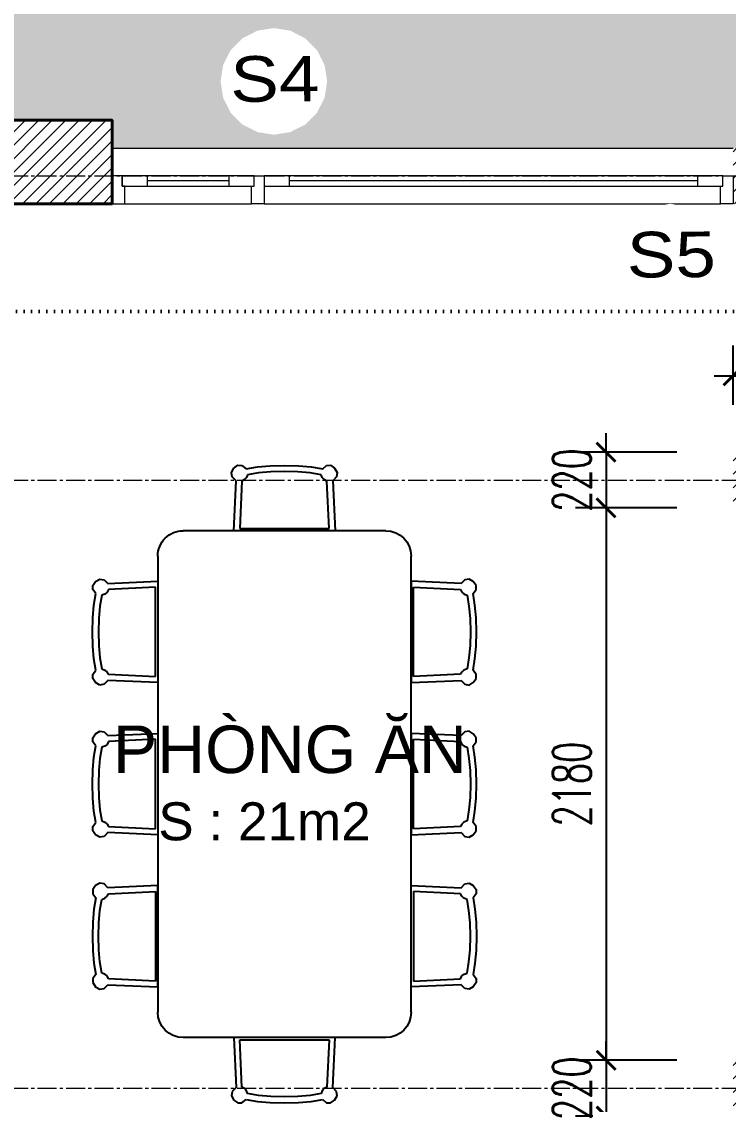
# Model space of a CAD drawing. Header units: millimetres. Extents: x -229618 to 2906, y -178063 to 96806.
# Drawn here: x -200010 to -197221, y -32408 to -28136 of the extents above; entities that cross this region are included whole.
import ezdxf
from ezdxf.enums import TextEntityAlignment as Align

# ---------------------------------------------------------------- set-up
doc = ezdxf.new("R2010")
doc.units = ezdxf.units.MM
doc.header["$LTSCALE"] = 200
doc.header["$MEASUREMENT"] = 0
doc.set_wipeout_variables(frame=1)
doc.header["$PDMODE"] = 3
doc.header["$PDSIZE"] = 50
for name, pattern in [('ACAD_ISO07W100', [3, 0, -3]), ('CENTER2', [1.125, 0.75, -0.125, 0.125, -0.125]), ('HIDDEN2', [0.1875, 0.125, -0.0625])]:
    doc.linetypes.add(name, pattern=pattern)
doc.layers.get('0').update_dxf_attribs({"color": 95, "linetype": 'CONTINUOUS'})
doc.layers.get('DEFPOINTS').update_dxf_attribs({"linetype": 'CONTINUOUS'})
for name, color, linetype, lineweight in [('cat', 1, 'CONTINUOUS', 40), ('hatch', 250, 'CONTINUOUS', 5), ('KH cat', 2, 'HIDDEN2', 50), ('nho', 252, 'CONTINUOUS', 15), ('thay', 7, 'CONTINUOUS', 18), ('tim', 18, 'CENTER2', 9)]:
    doc.layers.add(name, color=color, linetype=linetype, lineweight=lineweight)
for name, color, linetype in [('DIM', 251, 'CONTINUOUS'), ('NOITHAT', 99, 'CONTINUOUS'), ('TEXT', 33, 'CONTINUOUS'), ('thong ke cua', 7, 'CONTINUOUS')]:
    doc.layers.add(name, color=color, linetype=linetype)
doc.styles.add('Aria H iso', font='Vharial_0.ttf')
doc.styles.add('Arial iso', font='vnarial_0.ttf')
doc.styles.add('Scale', font='vnsimli.shx', dxfattribs={"width": 0.65, "bigfont": 'bigfont.shx'})
doc.styles.add('T3', font='Vhavan_0.ttf', dxfattribs={"width": 0.8})
doc.dimstyles.new('Scale', dxfattribs={"dimscale": 75, "dimtxt": 2, "dimasz": 1, "dimexe": 1.6, "dimexo": 0, "dimgap": 0.8, "dimtad": 1, "dimdec": 0, "dimzin": 0, "dimdsep": 46, "dimtxsty": 'Scale', "dimblk": 'ARCHTICK', "dimcen": 0.1, "dimdle": 1, "dimclrd": 256, "dimclre": 256, "dimclrt": 3, "dimadec": 0, "dimazin": 0, "dimtfac": 1, "dimtdec": 0, "dimtix": 1, "dimtmove": 2, "dimatfit": 3, "dimldrblk": 'ARCHTICK', "dimfxl": 0, "dimtolj": 1, "dimtzin": 0, "dimarcsym": 0})

# ---------------------------------------------------------------- blocks, each defined once
blk = doc.blocks.new('ban7')
for p, q in [((200.6757906255662, 745.2520195699763), (191.06680970249, 728.1700610611879)), ((191.06680970249, 728.1700610611879), (193.598762522277, 712.1030075473827)), ((216.7064349917346, 756.5631281526294), (200.6757906255662, 745.2520195699763)), ((232.5171074231621, 756.1869002920866), (216.7064349917346, 756.5631281526294)), ((248.2124842198682, 744.2416657185822), (232.5171074231621, 756.1869002920866)), ((293.3658956811414, 751.826904843183), (248.2124842198682, 744.2416657185822)), ((254.280675519607, 720.4771115410258), (298.0839144167257, 728.0623506656557)), ((343.804701764544, 756.3780483180017), (293.3658956811414, 751.826904843183)), ((298.0839144167257, 728.0623506656557), (346.498978701653, 732.6134941404453)), ((399.4090556918527, 757.8950961429509), (343.804701764544, 756.3780483180017)), ((346.498978701653, 732.6134941404453), (399.4090556918527, 734.1305419653945)), ((455.6900129489368, 756.3780483180017), (399.4090556918527, 757.8950961429509)), ((399.4090556918527, 734.1305419653945), (452.9957360119442, 732.6134941404453)), ((452.9957360119442, 732.6134941404453), (501.4047321054968, 728.0623506656557)), ((506.1288190323394, 751.826904843183), (455.6900129489368, 756.3780483180017)), ((501.4047321054968, 728.0623506656557), (544.5389529117965, 720.4771115410258)), ((550.6071442114771, 744.2416657185822), (506.1288190323394, 751.826904843183)), ((567.1444825510844, 756.1869002920866), (550.6071442114771, 744.2416657185822)), ((583.4618489561253, 756.5631281526294), (567.1444825510844, 756.1869002920866)), ((599.6593685828848, 745.2520195699763), (583.4618489561253, 756.5631281526294)), ((609.1029912931263, 728.1700610611879), (599.6593685828848, 745.2520195699763)), ((606.0688956432859, 712.1030075473827), (609.1029912931263, 728.1700610611879)), ((790.5601699092949, 728.1700610611879), (800.0037926195364, 745.2520195699763)), ((793.5942655591352, 712.1030075473827), (790.5601699092949, 728.1700610611879)), ((800.0037926195364, 745.2520195699763), (816.2013122462959, 756.5631281526294)), ((816.2013122462959, 756.5631281526294), (832.5186786513368, 756.1869002920866)), ((832.5186786513368, 756.1869002920866), (849.056016990944, 744.2416657185822)), ((849.056016990944, 744.2416657185822), (893.5343421700818, 751.826904843183)), ((898.2584290969244, 728.0623506656557), (855.1242082906247, 720.4771115410258)), ((893.5343421700818, 751.826904843183), (943.9731482534844, 756.3780483180017)), ((946.6674251904769, 732.6134941404453), (898.2584290969244, 728.0623506656557)), ((943.9731482534844, 756.3780483180017), (1000.254105510568, 757.8950961429509)), ((1000.254105510568, 734.1305419653945), (946.6674251904769, 732.6134941404453)), ((1000.254105510568, 757.8950961429509), (1055.858459437877, 756.3780483180017)), ((1053.164182500768, 732.6134941404453), (1000.254105510568, 734.1305419653945)), ((1101.579246785695, 728.0623506656557), (1053.164182500768, 732.6134941404453)), ((1055.858459437877, 756.3780483180017), (1106.29726552128, 751.826904843183)), ((1145.382485682814, 720.4771115410258), (1101.579246785695, 728.0623506656557)), ((1106.29726552128, 751.826904843183), (1151.450676982553, 744.2416657185822)), ((1151.450676982553, 744.2416657185822), (1167.146053779259, 756.1869002920866)), ((1167.146053779259, 756.1869002920866), (1182.956726210687, 756.5631281526294)), ((1182.956726210687, 756.5631281526294), (1198.987370576855, 745.2520195699763)), ((1198.987370576855, 745.2520195699763), (1208.596351499931, 728.1700610611879)), ((1208.596351499931, 728.1700610611879), (1206.064398680144, 712.1030075473827)), ((1390.897008706786, 728.1700610611879), (1400.340631417028, 745.2520195699763)), ((1393.931104356627, 712.1030075473827), (1390.897008706786, 728.1700610611879)), ((1400.340631417028, 745.2520195699763), (1416.538151043787, 756.5631281526294)), ((1416.538151043787, 756.5631281526294), (1432.855517448828, 756.1869002920866)), ((1432.855517448828, 756.1869002920866), (1449.392855788436, 744.2416657185822)), ((1449.392855788436, 744.2416657185822), (1493.871180967573, 751.826904843183)), ((1498.595267894416, 728.0623506656557), (1455.461047088116, 720.4771115410258)), ((1493.871180967573, 751.826904843183), (1544.309987050976, 756.3780483180017)), ((1547.004263987968, 732.6134941404453), (1498.595267894416, 728.0623506656557)), ((1544.309987050976, 756.3780483180017), (1600.59094430806, 757.8950961429509)), ((1600.59094430806, 734.1305419653945), (1547.004263987968, 732.6134941404453)), ((1600.59094430806, 757.8950961429509), (1656.195298235369, 756.3780483180017)), ((1653.50102129826, 732.6134941404453), (1600.59094430806, 734.1305419653945)), ((1701.916085583187, 728.0623506656557), (1653.50102129826, 732.6134941404453)), ((1656.195298235369, 756.3780483180017), (1706.634104318771, 751.826904843183)), ((1745.719324480306, 720.4771115410258), (1701.916085583187, 728.0623506656557)), ((1706.634104318771, 751.826904843183), (1751.787515780044, 744.2416657185822)), ((1751.787515780044, 744.2416657185822), (1767.482892576751, 756.1869002920866)), ((1767.482892576751, 756.1869002920866), (1783.293565008178, 756.5631281526294)), ((1783.293565008178, 756.5631281526294), (1799.324209374347, 745.2520195699763)), ((1799.324209374347, 745.2520195699763), (1808.933190297423, 728.1700610611879)), ((1808.933190297423, 728.1700610611879), (1806.401237477636, 712.1030075473827)), ((193.598762522277, 712.1030075473827), (208.2610297502833, 696.7064891721238)), ((208.2610297502833, 696.7064891721238), (199.6669538220158, 499.9969659044291)), ((222.9248140261043, 508.5925588805112), (232.0271009756834, 694.1790874957223)), ((232.0271009756834, 694.1790874957223), (242.9680498891394, 700.2123866955517)), ((242.9680498891394, 700.2123866955517), (250.4228229008149, 709.050707323564)), ((250.4228229008149, 709.050707323564), (254.280675519607, 720.4771115410258)), ((544.5389529117965, 720.4771115410258), (550.4220643768786, 708.3756210415158)), ((550.4220643768786, 708.3756210415158), (557.8753203407978, 699.5373004134453)), ((557.8753203407978, 699.5373004134453), (566.7925274557201, 694.1790874957223)), ((566.7925274557201, 694.1790874957223), (575.8948144053575, 508.5925588805112)), ((590.5570816333056, 696.7064891721238), (606.0688956432859, 712.1030075473827)), ((599.6593685828848, 499.9969659044291), (590.5570816333056, 696.7064891721238)), ((809.1060795691155, 696.7064891721238), (793.5942655591352, 712.1030075473827)), ((800.0037926195364, 499.9969659044291), (809.1060795691155, 696.7064891721238)), ((832.8706337467011, 694.1790874957223), (823.7683467970637, 508.5925588805112)), ((841.7878408616234, 699.5373004134453), (832.8706337467011, 694.1790874957223)), ((849.2410968255426, 708.3756210415158), (841.7878408616234, 699.5373004134453)), ((855.1242082906247, 720.4771115410258), (849.2410968255426, 708.3756210415158)), ((1149.240338301606, 709.050707323564), (1145.382485682814, 720.4771115410258)), ((1156.695111313282, 700.2123866955517), (1149.240338301606, 709.050707323564)), ((1167.636060226738, 694.1790874957223), (1156.695111313282, 700.2123866955517)), ((1176.738347176317, 508.5925588805112), (1167.636060226738, 694.1790874957223)), ((1206.064398680144, 712.1030075473827), (1191.402131452138, 696.7064891721238)), ((1191.402131452138, 696.7064891721238), (1199.996207380405, 499.9969659044291)), ((1409.442918366607, 696.7064891721238), (1393.931104356627, 712.1030075473827)), ((1400.340631417028, 499.9969659044291), (1409.442918366607, 696.7064891721238)), ((1433.207472544193, 694.1790874957223), (1424.105185594555, 508.5925588805112)), ((1442.124679659115, 699.5373004134453), (1433.207472544193, 694.1790874957223)), ((1449.577935623034, 708.3756210415158), (1442.124679659115, 699.5373004134453)), ((1455.461047088116, 720.4771115410258), (1449.577935623034, 708.3756210415158)), ((1749.577177099098, 709.050707323564), (1745.719324480306, 720.4771115410258)), ((1757.031950110773, 700.2123866955517), (1749.577177099098, 709.050707323564)), ((1767.972899024229, 694.1790874957223), (1757.031950110773, 700.2123866955517)), ((1777.075185973808, 508.5925588805112), (1767.972899024229, 694.1790874957223)), ((1806.401237477636, 712.1030075473827), (1791.738970249629, 696.7064891721238)), ((1791.738970249629, 696.7064891721238), (1800.333046177897, 499.9969659044291)), ((99.99999999994179, 499.9969659044), (1900.000000000029, 499.9969659044291)), ((199.6669538220158, 499.9969659044291), (599.6593685828848, 499.9969659044291)), ((575.8948144053575, 508.5925588805112), (222.9248140261043, 508.5925588805112)), ((1199.996207380405, 499.9969659044291), (800.0037926195364, 499.9969659044291)), ((823.7683467970637, 508.5925588805112), (1176.738347176317, 508.5925588805112)), ((1800.333046177897, 499.9969659044291), (1400.340631417028, 499.9969659044291)), ((1424.105185594555, 508.5925588805112), (1777.075185973808, 508.5925588805112)), ((2.91038304567337e-11, 399.9969659044291), (2.91038304567337e-11, -400.0030340956582)), ((2000.000000000029, 399.9969659044291), (2000.000000000029, -400.0030340956582)), ((-258.0483179732109, 181.7324686160719), (-246.7705844426528, 197.9724655819882)), ((-257.4081237910432, 166.1675579322909), (-258.0483179732109, 181.7324686160719)), ((-246.7705844426528, 197.9724655819882), (-229.7614442295744, 207.9349186483014)), ((-229.7614442295744, 207.9349186483014), (-213.2104524595779, 205.5395001327561)), ((-213.2104524595779, 205.5395001327561), (-197.21621724125, 190.8939204308845)), ((-197.21621724125, 190.8939204308845), (0, 199.9962073804054)), ((-9.102286949579138, 176.2316532028781), (-195.6991694162716, 167.6315090833523)), ((-9.102286949579138, -176.2316532028199), (-9.102286949579138, 176.2316532028781)), ((0, 199.9962073804054), (0, -199.9962073804054)), ((2000.000000000029, 199.9962073804345), (2000.000000000029, -199.9962073803763)), ((2197.216217241279, 190.8939204308845), (2000.000000000029, 199.9962073804345)), ((2009.102286949608, -176.2316532028199), (2009.102286949608, 176.2316532028781)), ((2009.102286949608, 176.2316532028781), (2195.699169416301, 167.6315090833523)), ((2213.210452459607, 205.5395001327561), (2197.216217241279, 190.8939204308845)), ((2229.761444229604, 207.9349186483305), (2213.210452459607, 205.5395001327561)), ((2246.770584442682, 197.9724655820173), (2229.761444229604, 207.9349186483305)), ((2258.04831797324, 181.732468616101), (2246.770584442682, 197.9724655820173)), ((2257.408123791072, 166.1675579323201), (2258.04831797324, 181.732468616101)), ((-244.7468426442356, 150.9439830091142), (-257.4081237910432, 166.1675579322909)), ((-251.9801266734721, 105.8982819433149), (-244.7468426442356, 150.9439830091142)), ((-220.9807714187773, 145.3824856828724), (-228.2079872568138, 101.5549740206043)), ((-210.1536010922864, 148.9005195889331), (-220.9807714187773, 145.3824856828724)), ((-201.8037698637927, 156.3552926006087), (-210.1536010922864, 148.9005195889331)), ((-195.6991694162716, 167.6315090833523), (-201.8037698637927, 156.3552926006087)), ((2195.699169416301, 167.6315090833523), (2201.803769863822, 156.3552926006087)), ((2201.803769863822, 156.3552926006087), (2210.153601092316, 148.9005195889331)), ((2210.153601092316, 148.9005195889331), (2220.980771418806, 145.3824856829015)), ((2220.980771418806, 145.3824856829015), (2228.207987256843, 101.5549740206334)), ((2244.746842644265, 150.9439830091142), (2257.408123791072, 166.1675579323201)), ((2251.980126673501, 105.898281943344), (2244.746842644265, 150.9439830091142)), ((-256.399286987551, 55.57173739906284), (-251.9801266734721, 105.8982819433149)), ((-228.2079872568138, 101.5549740206043), (-232.6286646186491, 53.00944362275186)), ((2228.207987256843, 101.5549740206334), (2232.628664618678, 53.00944362278096)), ((2256.39928698758, 55.57173739909194), (2251.980126673501, 105.898281943344)), ((-257.8981302385218, -0.2541055106266867), (-256.399286987551, 55.57173739906284)), ((-232.6286646186491, 53.00944362275186), (-234.1275078696781, -0.2541055106266867)), ((2232.628664618678, 53.00944362278096), (2234.127507869707, -0.2541055106266867)), ((2257.898130238551, -0.2541055106266867), (2256.39928698758, 55.57173739909194)), ((-256.399286987551, -56.40307960702921), (-257.8981302385218, -0.2541055106266867)), ((-234.1275078696781, -0.2541055106266867), (-232.6286646186491, -53.84078583071823)), ((2234.127507869707, -0.2541055106266867), (2232.628664618678, -53.84078583071823)), ((2256.39928698758, -56.40307960702921), (2257.898130238551, -0.2541055106266867)), ((-251.9801266734721, -106.5961239428434), (-256.399286987551, -56.40307960702921)), ((-232.6286646186491, -53.84078583071823), (-228.2079872568138, -102.2482648765144)), ((2232.628664618678, -53.84078583071823), (2228.207987256843, -102.2482648764853)), ((2251.980126673501, -106.5961239428143), (2256.39928698758, -56.40307960702921)), ((-244.7468426442356, -150.9485341524996), (-251.9801266734721, -106.5961239428434)), ((-228.2079872568138, -102.2482648765144), (-220.9807714187773, -145.3824856828141)), ((2228.207987256843, -102.2482648764853), (2220.980771418806, -145.382485682785)), ((2244.746842644265, -150.9485341524996), (2251.980126673501, -106.5961239428143)), ((-258.0483179732109, -184.1324382750608), (-257.4081237910432, -167.8211400613945)), ((-257.4081237910432, -167.8211400613945), (-244.7468426442356, -150.9485341524996)), ((-220.9807714187773, -145.3824856828141), (-210.1536010922864, -149.8031630446494)), ((-210.1536010922864, -149.8031630446494), (-201.8037698637927, -157.1487086130364)), ((-201.8037698637927, -157.1487086130364), (-195.6991694162716, -167.6360602267378)), ((-195.6991694162716, -167.6360602267378), (-9.102286949579138, -176.2316532028199)), ((2195.699169416301, -167.6360602267378), (2009.102286949608, -176.2316532028199)), ((2201.803769863822, -157.1487086130364), (2195.699169416301, -167.6360602267378)), ((2210.153601092316, -149.8031630446494), (2201.803769863822, -157.1487086130364)), ((2220.980771418806, -145.382485682785), (2210.153601092316, -149.8031630446494)), ((2257.408123791072, -167.8211400613654), (2244.746842644265, -150.9485341524996)), ((2258.04831797324, -184.1324382750608), (2257.408123791072, -167.8211400613654)), ((-246.7705844426528, -199.9962073804054), (-258.0483179732109, -184.1324382750608)), ((-229.7614442295744, -209.4398300905887), (-246.7705844426528, -199.9962073804054)), ((-213.2104524595779, -206.4057344407483), (-229.7614442295744, -209.4398300905887)), ((-197.21621724125, -190.8939204308263), (-213.2104524595779, -206.4057344407483)), ((0, -199.9962073804054), (-197.21621724125, -190.8939204308263)), ((2000.000000000029, -199.9962073803763), (2197.216217241279, -190.8939204308263)), ((2197.216217241279, -190.8939204308263), (2213.210452459607, -206.4057344407483)), ((2213.210452459607, -206.4057344407483), (2229.761444229604, -209.4398300905596)), ((2229.761444229604, -209.4398300905596), (2246.770584442682, -199.9962073803763)), ((2246.770584442682, -199.9962073803763), (2258.04831797324, -184.1324382750608)), ((1900.000000000029, -500.0030340956582), (100, -500.0030340956582)), ((208.2610297502833, -696.7064891720656), (199.6669538220158, -499.9969659042836)), ((199.6669538220158, -499.9969659042836), (599.6593685828848, -499.9969659042836)), ((222.9248140261043, -508.5925588803657), (232.0271009756834, -694.1790874956641)), ((575.8948144053575, -508.5925588803657), (222.9248140261043, -508.5925588803657)), ((566.7925274557201, -694.1790874956641), (575.8948144053575, -508.5925588803657)), ((599.6593685828848, -499.9969659042836), (590.5570816333056, -696.7064891720656)), ((800.0037926195364, -499.9969659042836), (809.1060795691155, -696.7064891720656)), ((1199.996207380405, -499.9969659042836), (800.0037926195364, -499.9969659042836)), ((832.8706337467011, -694.1790874956641), (823.7683467970637, -508.5925588803657)), ((823.7683467970637, -508.5925588803657), (1176.738347176317, -508.5925588803657)), ((1176.738347176317, -508.5925588803657), (1167.636060226738, -694.1790874956641)), ((1191.402131452138, -696.7064891720656), (1199.996207380405, -499.9969659042836)), ((1400.340631417028, -499.9969659042836), (1409.442918366607, -696.7064891720656)), ((1800.333046177897, -499.9969659042836), (1400.340631417028, -499.9969659042836)), ((1433.207472544193, -694.1790874956641), (1424.105185594555, -508.5925588803657)), ((1424.105185594555, -508.5925588803657), (1777.075185973808, -508.5925588803657)), ((1777.075185973808, -508.5925588803657), (1767.972899024229, -694.1790874956641)), ((1791.738970249629, -696.7064891720656), (1800.333046177897, -499.9969659042836)), ((191.06680970249, -728.1700610611297), (193.598762522277, -712.1030075472663)), ((193.598762522277, -712.1030075472663), (208.2610297502833, -696.7064891720656)), ((232.0271009756834, -694.1790874956641), (242.9680498891394, -700.2123866954353)), ((242.9680498891394, -700.2123866954353), (250.4228229008149, -709.0507073235058)), ((250.4228229008149, -709.0507073235058), (254.280675519607, -720.4771115409094)), ((254.280675519607, -720.4771115409094), (298.0839144167257, -728.0623506655975)), ((501.4047321054968, -728.0623506655975), (544.5389529117965, -720.4771115409094)), ((544.5389529117965, -720.4771115409094), (550.4220643768786, -708.3756210413994)), ((550.4220643768786, -708.3756210413994), (557.8753203407978, -699.5373004132998)), ((557.8753203407978, -699.5373004132998), (566.7925274557201, -694.1790874956641)), ((590.5570816333056, -696.7064891720656), (606.0688956432859, -712.1030075472663)), ((606.0688956432859, -712.1030075472663), (609.1029912931263, -728.1700610611297)), ((793.5942655591352, -712.1030075472663), (790.5601699092949, -728.1700610611297)), ((809.1060795691155, -696.7064891720656), (793.5942655591352, -712.1030075472663)), ((841.7878408616234, -699.5373004132998), (832.8706337467011, -694.1790874956641)), ((849.2410968255426, -708.3756210413994), (841.7878408616234, -699.5373004132998)), ((855.1242082906247, -720.4771115409094), (849.2410968255426, -708.3756210413994)), ((898.2584290969244, -728.0623506655975), (855.1242082906247, -720.4771115409094)), ((1145.382485682814, -720.4771115409094), (1101.579246785695, -728.0623506655975)), ((1149.240338301606, -709.0507073235058), (1145.382485682814, -720.4771115409094)), ((1156.695111313282, -700.2123866954353), (1149.240338301606, -709.0507073235058)), ((1167.636060226738, -694.1790874956641), (1156.695111313282, -700.2123866954353)), ((1206.064398680144, -712.1030075472663), (1191.402131452138, -696.7064891720656)), ((1208.596351499931, -728.1700610611297), (1206.064398680144, -712.1030075472663)), ((1393.931104356627, -712.1030075472663), (1390.897008706786, -728.1700610611297)), ((1409.442918366607, -696.7064891720656), (1393.931104356627, -712.1030075472663)), ((1442.124679659115, -699.5373004132998), (1433.207472544193, -694.1790874956641)), ((1449.577935623034, -708.3756210413994), (1442.124679659115, -699.5373004132998)), ((1455.461047088116, -720.4771115409094), (1449.577935623034, -708.3756210413994)), ((1498.595267894416, -728.0623506655975), (1455.461047088116, -720.4771115409094)), ((1745.719324480306, -720.4771115409094), (1701.916085583187, -728.0623506655975)), ((1749.577177099098, -709.0507073235058), (1745.719324480306, -720.4771115409094)), ((1757.031950110773, -700.2123866954353), (1749.577177099098, -709.0507073235058)), ((1767.972899024229, -694.1790874956641), (1757.031950110773, -700.2123866954353)), ((1806.401237477636, -712.1030075472663), (1791.738970249629, -696.7064891720656)), ((1808.933190297423, -728.1700610611297), (1806.401237477636, -712.1030075472663)), ((200.6757906255662, -745.252019569918), (191.06680970249, -728.1700610611297)), ((216.7064349917346, -756.5631281525712), (200.6757906255662, -745.252019569918)), ((232.5171074231621, -756.1869002919702), (216.7064349917346, -756.5631281525712)), ((248.2124842198682, -744.241665718524), (232.5171074231621, -756.1869002919702)), ((293.3658956811414, -751.8269048431248), (248.2124842198682, -744.241665718524)), ((343.804701764544, -756.3780483179435), (293.3658956811414, -751.8269048431248)), ((298.0839144167257, -728.0623506655975), (346.498978701653, -732.6134941403288)), ((399.4090556918527, -757.8950961428927), (343.804701764544, -756.3780483179435)), ((346.498978701653, -732.6134941403288), (399.4090556918527, -734.1305419653363)), ((399.4090556918527, -734.1305419653363), (452.9957360119442, -732.6134941403288)), ((455.6900129489368, -756.3780483179435), (399.4090556918527, -757.8950961428927)), ((452.9957360119442, -732.6134941403288), (501.4047321054968, -728.0623506655975)), ((506.1288190323394, -751.8269048431248), (455.6900129489368, -756.3780483179435)), ((550.6071442114771, -744.241665718524), (506.1288190323394, -751.8269048431248)), ((567.1444825510844, -756.1869002919702), (550.6071442114771, -744.241665718524)), ((583.4618489561253, -756.5631281525712), (567.1444825510844, -756.1869002919702)), ((599.6593685828848, -745.252019569918), (583.4618489561253, -756.5631281525712)), ((609.1029912931263, -728.1700610611297), (599.6593685828848, -745.252019569918)), ((790.5601699092949, -728.1700610611297), (800.0037926195364, -745.252019569918)), ((800.0037926195364, -745.252019569918), (816.2013122462959, -756.5631281525712)), ((816.2013122462959, -756.5631281525712), (832.5186786513368, -756.1869002919702)), ((832.5186786513368, -756.1869002919702), (849.056016990944, -744.241665718524)), ((849.056016990944, -744.241665718524), (893.5343421700818, -751.8269048431248)), ((893.5343421700818, -751.8269048431248), (943.9731482534844, -756.3780483179435)), ((946.6674251904769, -732.6134941403288), (898.2584290969244, -728.0623506655975)), ((943.9731482534844, -756.3780483179435), (1000.254105510568, -757.8950961428927)), ((1000.254105510568, -734.1305419653363), (946.6674251904769, -732.6134941403288)), ((1053.164182500768, -732.6134941403288), (1000.254105510568, -734.1305419653363)), ((1000.254105510568, -757.8950961428927), (1055.858459437877, -756.3780483179435)), ((1101.579246785695, -728.0623506655975), (1053.164182500768, -732.6134941403288)), ((1055.858459437877, -756.3780483179435), (1106.29726552128, -751.8269048431248)), ((1106.29726552128, -751.8269048431248), (1151.450676982553, -744.241665718524)), ((1151.450676982553, -744.241665718524), (1167.146053779259, -756.1869002919702)), ((1167.146053779259, -756.1869002919702), (1182.956726210687, -756.5631281525712)), ((1182.956726210687, -756.5631281525712), (1198.987370576855, -745.252019569918)), ((1198.987370576855, -745.252019569918), (1208.596351499931, -728.1700610611297)), ((1390.897008706786, -728.1700610611297), (1400.340631417028, -745.252019569918)), ((1400.340631417028, -745.252019569918), (1416.538151043787, -756.5631281525712)), ((1416.538151043787, -756.5631281525712), (1432.855517448828, -756.1869002919702)), ((1432.855517448828, -756.1869002919702), (1449.392855788436, -744.241665718524)), ((1449.392855788436, -744.241665718524), (1493.871180967573, -751.8269048431248)), ((1493.871180967573, -751.8269048431248), (1544.309987050976, -756.3780483179435)), ((1547.004263987968, -732.6134941403288), (1498.595267894416, -728.0623506655975)), ((1544.309987050976, -756.3780483179435), (1600.59094430806, -757.8950961428927)), ((1600.59094430806, -734.1305419653363), (1547.004263987968, -732.6134941403288)), ((1653.50102129826, -732.6134941403288), (1600.59094430806, -734.1305419653363)), ((1600.59094430806, -757.8950961428927), (1656.195298235369, -756.3780483179435)), ((1701.916085583187, -728.0623506655975), (1653.50102129826, -732.6134941403288)), ((1656.195298235369, -756.3780483179435), (1706.634104318771, -751.8269048431248)), ((1706.634104318771, -751.8269048431248), (1751.787515780044, -744.241665718524)), ((1751.787515780044, -744.241665718524), (1767.482892576751, -756.1869002919702)), ((1767.482892576751, -756.1869002919702), (1783.293565008178, -756.5631281525712)), ((1783.293565008178, -756.5631281525712), (1799.324209374347, -745.252019569918)), ((1799.324209374347, -745.252019569918), (1808.933190297423, -728.1700610611297))]:
    blk.add_line(p, q)
for centre, start, end in [((99.99999999994179, 399.9969659044), 90, 180), ((1900.000000000029, 399.9969659044291), 0, 90), ((100, -400.0030340956582), 180, 270), ((1900.000000000029, -400.0030340956582), 270, 0)]:
    blk.add_arc(centre, 100, start, end)
blk = doc.blocks.new('_ArchTick')
at = {"color": 0, "linetype": 'ByBlock', "const_width": 0.15}
blk.add_lwpolyline([(-0.5, -0.5), (0.5, 0.5)], dxfattribs=at)
blk = doc.blocks.new('*D274')
at = {"layer": 'DEFPOINTS', "color": 0, "linetype": 'Continuous'}
for p in [(-196763.0464498336, -29533.50050685217), (-197203.0464498335, -29647.66402999242), (-196763.0464498336, -29647.66402999242)]:
    blk.add_point(p, dxfattribs=at)
at = {"layer": 'DIM', "linetype": 'Continuous', "lineweight": -2}
for p, q in [((-197203.0464498335, -29647.66402999242), (-197203.0464498335, -29413.50050685217)), ((-196763.0464498336, -29647.66402999242), (-196763.0464498336, -29413.50050685217)), ((-197278.0464498335, -29533.50050685217), (-196688.0464498336, -29533.50050685217))]:
    blk.add_line(p, q, dxfattribs=at)
at = {"layer": 'DIM', "linetype": 'Continuous', "lineweight": -2, "xscale": 75, "yscale": 75, "zscale": 75, "rotation": 180}
blk.add_blockref('_ArchTick', (-197203.0464498335, -29533.50050685217), dxfattribs=at)
at = {"layer": 'DIM', "linetype": 'Continuous', "lineweight": -2, "xscale": 75, "yscale": 75, "zscale": 75}
blk.add_blockref('_ArchTick', (-196763.0464498336, -29533.50050685217), dxfattribs=at)
at = {"layer": 'DIM', "color": 3, "linetype": 'Continuous', "insert": (-196983.0464498336, -29398.50050685217), "char_height": 150, "attachment_point": 5, "style": 'Scale'}
blk.add_mtext('\\A1;440', dxfattribs=at)
blk = doc.blocks.new('*D307')
at = {"layer": 'DEFPOINTS', "color": 0, "linetype": 'Continuous'}
for p in [(-197424.5087528008, -29834.53525224127), (-197703.9968072491, -30054.53525224127), (-197424.5087528008, -30054.53525224127)]:
    blk.add_point(p, dxfattribs=at)
at = {"layer": 'DIM', "linetype": 'Continuous', "lineweight": -2}
for p, q in [((-197703.9968072491, -29834.53525224127), (-197703.9968072491, -29759.53525224127)), ((-197424.5087528008, -29834.53525224127), (-197823.9968072491, -29834.53525224127)), ((-197703.9968072491, -29834.53525224127), (-197703.9968072491, -30054.53525224127)), ((-197424.5087528008, -30054.53525224127), (-197823.9968072491, -30054.53525224127)), ((-197703.9968072491, -30054.53525224127), (-197703.9968072491, -30129.53525224127))]:
    blk.add_line(p, q, dxfattribs=at)
at = {"layer": 'DIM', "linetype": 'Continuous', "lineweight": -2, "xscale": 75, "yscale": 75, "zscale": 75}
for p, rotation in [((-197703.9968072491, -29834.53525224127), 270), ((-197703.9968072491, -30054.53525224127), 90)]:
    blk.add_blockref('_ArchTick', p, dxfattribs=dict(at, rotation=rotation))
at = {"layer": 'DIM', "color": 3, "linetype": 'Continuous', "insert": (-197838.9968072491, -29944.5352522413), "char_height": 150, "attachment_point": 5, "rotation": 90, "style": 'Scale'}
blk.add_mtext('\\A1;220', dxfattribs=at)
blk = doc.blocks.new('*D308')
at = {"layer": 'DEFPOINTS', "color": 0, "linetype": 'Continuous'}
for p in [(-197424.5087528008, -30054.53525224127), (-197703.9968072491, -32234.53525224151), (-197424.5087528008, -32234.53525224151)]:
    blk.add_point(p, dxfattribs=at)
at = {"layer": 'DIM', "linetype": 'Continuous', "lineweight": -2}
for p, q in [((-197703.9968072491, -29979.53525224127), (-197703.9968072491, -32309.53525224151)), ((-197424.5087528008, -30054.53525224127), (-197823.9968072491, -30054.53525224127)), ((-197424.5087528008, -32234.53525224151), (-197823.9968072491, -32234.53525224151))]:
    blk.add_line(p, q, dxfattribs=at)
at = {"layer": 'DIM', "linetype": 'Continuous', "lineweight": -2, "xscale": 75, "yscale": 75, "zscale": 75}
for p, rotation in [((-197703.9968072491, -30054.53525224127), 90), ((-197703.9968072491, -32234.53525224151), 270)]:
    blk.add_blockref('_ArchTick', p, dxfattribs=dict(at, rotation=rotation))
at = {"layer": 'DIM', "color": 3, "linetype": 'Continuous', "insert": (-197838.9968072491, -31144.53525224142), "char_height": 150, "attachment_point": 5, "rotation": 90, "style": 'Scale'}
blk.add_mtext('\\A1;2180', dxfattribs=at)
blk = doc.blocks.new('*D309')
at = {"layer": 'DEFPOINTS', "color": 0, "linetype": 'Continuous'}
for p in [(-197424.5087528008, -32234.53525224151), (-197703.9968072491, -32454.53525224151), (-197424.5087528008, -32454.53525224151)]:
    blk.add_point(p, dxfattribs=at)
at = {"layer": 'DIM', "linetype": 'Continuous', "lineweight": -2}
for p, q in [((-197703.9968072491, -32234.53525224151), (-197703.9968072491, -32159.53525224151)), ((-197424.5087528008, -32234.53525224151), (-197823.9968072491, -32234.53525224151)), ((-197703.9968072491, -32234.53525224151), (-197703.9968072491, -32454.53525224151)), ((-197424.5087528008, -32454.53525224151), (-197823.9968072491, -32454.53525224151)), ((-197703.9968072491, -32454.53525224151), (-197703.9968072491, -32529.53525224151))]:
    blk.add_line(p, q, dxfattribs=at)
at = {"layer": 'DIM', "linetype": 'Continuous', "lineweight": -2, "xscale": 75, "yscale": 75, "zscale": 75}
for p, rotation in [((-197703.9968072491, -32234.53525224151), 270), ((-197703.9968072491, -32454.53525224151), 90)]:
    blk.add_blockref('_ArchTick', p, dxfattribs=dict(at, rotation=rotation))
at = {"layer": 'DIM', "color": 3, "linetype": 'Continuous', "insert": (-197838.9968072491, -32344.53525224154), "char_height": 150, "attachment_point": 5, "rotation": 90, "style": 'Scale'}
blk.add_mtext('\\A1;220', dxfattribs=at)
blk = doc.blocks.new('kh cua')
at = {"ltscale": 600}
blk.add_wipeout([(-6.548361852765083e-11, 210.36327301818528), (-65.00582635508181, 200.06736159313004), (-123.64842950405, 170.18746286402165), (-170.1874628640944, 123.6484295040791), (-200.06736159312277, 65.00582635494357), (-210.3632730182726, -1.4551915228366852e-11), (-200.06736159312277, -65.00582635497994), (-170.1874628640944, -123.64842950410093), (-123.64842950405, -170.18746286407986), (-65.00582635508181, -200.06736159315915), (-6.548361852765083e-11, -210.3632730182144), (65.00582635503088, -200.06736159315915), (123.64842950409366, -170.18746286407986), (170.1874628640362, -123.64842950410093), (200.06736159306456, -65.00582635497994), (210.36327301822166, -1.4551915228366852e-11), (200.06736159306456, 65.00582635494357), (170.1874628640362, 123.6484295040791), (123.64842950409366, 170.18746286402165), (65.00582635503088, 200.06736159313004)], dxfattribs=at).dxf.layer = 'thong ke cua'
at = {"layer": 'thong ke cua', "color": 1, "style": 'T3', "width": 0.9737873128673779}
blk.add_attdef('AA', text='', height=180, rotation=0.3156613861048849, dxfattribs=at).set_placement((-171.4667714671232, -80.85113491170341), (179.7864329945296, -78.91594533653635), align=Align.FIT)

msp = doc.modelspace()

# ---------------------------------------------------------------- hatches: boundary and pattern name
at = {"layer": 'hatch', "linetype": 'Continuous'}
h = msp.add_hatch(dxfattribs=at)
h.set_pattern_fill('ANSI31', color=256, scale=300, style=0)
h.set_pattern_definition([(45, (-235340.1186522694, -37193.55812928387), (-26.51650429449553, 26.51650429449553), [])])
h.paths.add_polyline_path([(-201903.0464498335, -29834.53525224151), (-203143.0464498336, -29834.53525224151), (-203143.0464498336, -29944.53525224127), (-202013.0464498335, -29944.53525224127), (-202013.0464498335, -30319.53525224132), (-202013.0464498336, -30584.53525224145), (-201903.0464498336, -30556.77334747955)])
h.paths.add_polyline_path([(-203253.0464498336, -26794.53525224145), (-203363.0464498336, -26794.53525224145), (-203363.0464498336, -26684.53525224151), (-203253.0464498336, -26684.53525224151)])
h.paths.add_polyline_path([(-203253.0464498335, -26904.53525224153), (-203363.0464498336, -26904.53525224151), (-203363.0464498336, -26794.53525224145), (-203253.0464498335, -26794.53525224145)])
h.paths.add_polyline_path([(-203143.0464498336, -26904.53525224151), (-203253.0464498336, -26904.53525224151), (-203253.0464498336, -26794.53525224145), (-203143.0464498336, -26794.53525224145)])
h.paths.add_polyline_path([(-203143.0464498335, -26794.53525224142), (-203253.0464498336, -26794.53525224142), (-203253.0464498335, -26684.53525224153), (-203143.0464498335, -26684.53525224151)])
h.paths.add_polyline_path([(-200743.0464498336, -30264.01144271766), (-200963.0464498336, -30319.53525224148), (-200963.0464498336, -28854.53525224151), (-200743.0464498336, -28854.53525224151)])
h.paths.add_polyline_path([(-199653.0464498337, -28854.53525224151), (-200633.0464498336, -28854.53525224151), (-200633.0464498336, -28634.53525224151), (-200963.0464498335, -28634.53525224151), (-200963.0464498335, -28524.53525224151), (-199653.0464498337, -28524.53525224151)])
h.paths.add_polyline_path([(-200963.0464498336, -26904.53525224153), (-203143.0464498336, -26904.53525224151), (-203143.0464498335, -26684.53525224151), (-200963.0464498335, -26684.53525224151)])
h.paths.add_polyline_path([(-203363.0464498335, -26904.53525224151), (-206763.0464498336, -26904.53525224151), (-206763.0464498336, -27014.53525224151), (-207263.0464498336, -27014.53525224151), (-207263.0464498336, -26904.53525224153), (-207043.0464498336, -26904.53525224151), (-207043.0464498336, -26684.53525224151), (-203363.0464498336, -26684.53525224151)])
h.paths.add_polyline_path([(-196763.0464498336, -28854.53525224151), (-197203.0464498337, -28854.53525224151), (-197203.0464498337, -28634.53525224151), (-196763.0464498336, -28634.53525224151)])
h.paths.add_polyline_path([(-196543.0464498336, -32234.53525224151), (-196763.0464498336, -32234.53525224151), (-196763.0464498335, -30054.53525224127), (-197203.0464498336, -30054.53525224127), (-197203.0464498336, -29834.53525224127), (-196543.0464498335, -29834.53525224127)])
h.paths.add_polyline_path([(-196763.0464498336, -32454.53525224151), (-197203.0464498337, -32454.53525224151), (-197203.0464498337, -32234.53525224151), (-196763.0464498336, -32234.53525224151)])
h.paths.add_polyline_path([(-195343.0464498336, -33324.53525224162), (-195563.0464498335, -33324.53525224162), (-195563.0464498335, -32454.53525224151), (-195343.0464498336, -32454.53525224151)])
h.paths.add_polyline_path([(-200743.0464498336, -27544.53525224151), (-200963.0464498336, -27544.53525224151), (-200963.0464498336, -26904.53525224151), (-200743.0464498336, -26904.53525224151)])
h.paths.add_polyline_path([(-196763.0464498336, -32234.53525224151), (-196543.0464498336, -32234.53525224151), (-196543.0464498336, -32454.53525224151), (-196763.0464498336, -32454.53525224151)])
h.paths.add_polyline_path([(-195563.0464498336, -33324.53525224156), (-195343.0464498336, -33324.53525224156), (-195343.0464498336, -33354.53525224156), (-195563.0464498336, -33354.53525224156)])
h.paths.add_polyline_path([(-195563.0464498335, -34064.53525224063), (-195343.0464498336, -34064.53525224063), (-195343.0464498336, -34634.53525224156), (-195563.0464498336, -34634.53525224156)])
h.paths.add_polyline_path([(-196163.0464498338, -34064.53525224063), (-195343.0464498336, -34064.53525224063), (-195343.0464498336, -33954.53525224153), (-196163.0464498338, -33954.53525224153)])
h.paths.add_polyline_path([(-200633.0464498336, -28854.53525224156), (-200663.0464498335, -28854.53525224156), (-200663.0464498335, -28634.53525224156), (-200633.0464498336, -28634.53525224156)])
h = msp.add_hatch(dxfattribs=at)
h.set_pattern_fill('ANSI31', color=256, scale=300, style=0)
h.set_pattern_definition([(45, (-231220.1186522694, -29953.5581292839), (-26.51650429449553, 26.51650429449553), [])])
edge = h.paths.add_edge_path()
edge.add_line((-193093.0464498335, -36544.53525224151), (-193093.0464498335, -36654.53525224151))
edge.add_line((-193093.0464498335, -36654.53525224151), (-195343.0464498336, -36654.53525224151))
edge.add_line((-195343.0464498336, -36654.53525224151), (-195343.0464498336, -36544.53525224151))
edge.add_line((-195343.0464498336, -36544.53525224151), (-195319.7949788276, -36544.53525224151))
edge.add_arc((-195243.0464498333, -36544.53525224151), 76.7485289942415, 179.9999999999973, 360)
edge.add_line((-195166.2979208391, -36544.53525224151), (-193093.0464498335, -36544.53525224151))
h.paths.add_polyline_path([(-192983.0464498335, -33299.53525224153), (-192873.0464498336, -33299.53525224153), (-192873.0464498335, -36434.53525224151), (-192983.0464498335, -36434.53525224151)])
h.paths.add_polyline_path([(-192873.0464498336, -30039.53525224148), (-192983.0464498335, -30039.53525224148), (-192983.0464498335, -26904.53525224156), (-192873.0464498336, -26904.53525224156)])
h.paths.add_polyline_path([(-192983.0464498335, -30149.53525224142), (-192873.0464498336, -30149.53525224142), (-192873.0464498336, -33189.53525224159), (-192983.0464498335, -33189.53525224159)])
h.paths.add_polyline_path([(-196818.0464498336, -26684.53525224153), (-196818.0464498336, -26794.53525224152), (-193093.0464498335, -26794.53525224156), (-193093.0464498336, -26684.53525224157)])
h.paths.add_polyline_path([(-200633.0464498335, -26684.5352522415), (-200633.0464498335, -26794.5352522415), (-196928.0464498336, -26794.53525224152), (-196928.0464498335, -26684.53525224153)])
h = msp.add_hatch(dxfattribs=at)
h.set_pattern_fill('GRASS', color=256, scale=100, style=0)
h.set_pattern_definition([(270, (28077.07220243584, -63878.09338152537), (-70.7106781, -70.7106781), [18.75, -122.6713563]), (315, (28077.07220243584, -63878.09338152537), (-70.71067811865474, -70.71067811865476), [18.75, -81.25]), (225, (28077.07220243584, -63878.09338152537), (-70.71067811865476, 70.71067811865474), [18.75, -81.25])])
edge = h.paths.add_edge_path()
edge.add_line((-193093.0464498336, -26904.53525224156), (-193013.0464498336, -26904.53525224156))
edge.add_line((-193013.0464498336, -26904.53525224156), (-193013.0464498336, -29834.53525224127))
edge.add_line((-193013.0464498336, -29834.53525224127), (-196538.8681310565, -29834.53525224127))
edge.add_line((-196538.8681310565, -29834.53525224127), (-196543.0464498336, -28634.53525224148))
edge.add_line((-196543.0464498336, -28634.53525224148), (-199653.0464498337, -28634.53525224145))
edge.add_line((-199653.0464498337, -28634.53525224145), (-199653.0464498337, -28524.53525224151))
edge.add_line((-199653.0464498337, -28524.53525224151), (-200743.0464498335, -28524.53525224151))
edge.add_line((-200743.0464498335, -28524.53525224151), (-200743.0464498336, -26794.53525224153))
edge.add_line((-200743.0464498336, -26794.53525224153), (-196127.7049307803, -26794.53525224153))
edge.add_line((-196127.7049307803, -26794.53525224153), (-196010.2411656446, -26924.55651375893))
edge.add_line((-196010.2411656446, -26924.55651375893), (-196328.1284359266, -27243.86293664729))
edge.add_arc((-196349.5464306702, -27289.14117740963), 50.08841767686019, -100.49340223071778, 64.68441667254149, ccw=False)
edge.add_line((-196358.6686484874, -27338.39191067795), (-196181.5359373974, -27992.82323563713))
edge.add_arc((-196132.263068375, -28032.81629532529), 63.46070000335045, -48.14062005921778, 140.9349731340465, ccw=False)
edge.add_line((-196089.9154446673, -28080.08086145285), (-196077.1032862203, -28084.41874603729))
edge.add_line((-196077.1032862203, -28084.41874603729), (-196098.5686085918, -28105.9798966191))
edge.add_arc((-196108.0877173668, -28126.10355918015), 22.26151896749972, -100.49340223066338, 64.68441667254677, ccw=False)
edge.add_line((-196112.1420363966, -28147.99277396608), (-196033.4163870233, -28438.8511406146))
edge.add_arc((-196011.5173341245, -28456.6258338094), 28.20475555704342, -48.14062005900979, 140.9349731338888, ccw=False)
edge.add_line((-195992.6961680321, -28477.6323076438), (-195696.7962535231, -28577.81680684441))
edge.add_arc((-195661.7795313101, -28589.69734227348), 36.97726269781434, 42.13557099698852, 161.2588623089894, ccw=False)
edge.add_line((-195634.3586917462, -28564.88977257724), (-195379.1789318245, -28309.58079833418))
edge.add_arc((-195371.5333505038, -28277.67737493372), 32.80675751123078, 172.2514053627826, 256.52335541845457, ccw=False)
edge.add_arc((-195345.3530120427, -28332.22718936962), 83.19884107008768, 42.13557099697857, 134.8609763138622, ccw=False)
edge.add_line((-195283.6561230239, -28276.41015755309), (-195034.1923890883, -28026.82010369658))
edge.add_line((-195034.1923890883, -28026.82010369658), (-194994.8156938343, -28172.30053296924))
edge.add_arc((-194972.9166409354, -28190.07522616392), 28.20475555704593, -48.1406200593878, 140.9349731342214, ccw=False)
edge.add_line((-194954.0954748431, -28211.08169999844), (-194658.1955603341, -28311.26619919905))
edge.add_arc((-194623.1788381211, -28323.14673462812), 36.97726269781434, 42.13557099698852, 161.2588623089894, ccw=False)
edge.add_line((-194595.7579985572, -28298.33916493188), (-194340.5782386355, -28043.03019068882))
edge.add_arc((-194332.9326573148, -28011.12676728836), 32.80675751123606, 93.8735686312578, 256.52335541845173, ccw=False)
edge.add_line((-194335.1489190425, -27978.39495520355), (-194424.7332720057, -27674.60955428786))
edge.add_arc((-194439.6640248179, -27646.26246531193), 32.03880198993601, 256.9850279146074, 297.7763159506412, ccw=False)
edge.add_line((-194446.8793444116, -27677.47823049736), (-194470.8797706737, -27653.47786853116))
edge.add_arc((-194439.6640248179, -27646.26246531189), 32.03880198993601, 167.0090357817037, 193.0151255782268, ccw=False)
edge.add_line((-194470.8828105996, -27639.06022626656), (-194694.5268051984, -27582.5844738883))
edge.add_line((-194694.5268051984, -27582.5844738883), (-194693.6194475836, -27556.378867969))
edge.add_arc((-194692.2991052282, -27630.18226285517), 73.81520440030057, 91.02491186881664, 93.87356863144929)
edge.add_line((-194697.2856941158, -27556.53568566433), (-194730.4256991871, -27444.15613059772))
edge.add_arc((-194737.3217086016, -27499.19166872133), 55.46589404670048, 42.13557099702149, 82.85800208621453, ccw=False)
edge.add_line((-194696.1904492558, -27461.98031417697), (-194313.4208093733, -27079.0168528124))
edge.add_arc((-194301.9524373921, -27031.1617177117), 49.21013626687061, 93.873568631257, 256.5233554184073, ccw=False)
edge.add_line((-194305.2768299837, -26982.06399958447), (-194360.5778465634, -26794.53525224156))
edge.add_line((-194360.5778465634, -26794.53525224156), (-193093.0464498335, -26794.53525224156))
edge.add_line((-193093.0464498335, -26794.53525224156), (-193093.0464498336, -26904.53525224156))

# ---------------------------------------------------------------- linework, layer by layer
at = {"layer": 'cat', "linetype": 'Continuous'}
msp.add_lwpolyline([(-200743.0464498336, -28854.53525224151), (-199653.0464498337, -28854.53525224151), (-199653.0464498337, -28524.53525224151), (-200963.0464498335, -28524.53525224151), (-200963.0464498336, -28634.53525224151)], dxfattribs=at)
at = {"layer": 'KH cat', "linetype": 'ACAD_ISO07W100', "ltscale": 0.05}
msp.add_line((-215412.0305151769, -29278.93208321283), (-191040.3345220542, -29278.93208321283), dxfattribs=at)
at = {"layer": 'nho', "linetype": 'Continuous'}
for p, q in [((-199193.0470418342, -28764.53525224145), (-199513.0464498342, -28764.53525224145)), ((-197343.0464498336, -28764.53525224145), (-198953.0470418342, -28764.53525224145)), ((-199603.0464498342, -28854.53525224145), (-199103.0470418342, -28854.53525224145)), ((-199053.0470418342, -28854.53525224151), (-197253.0464498336, -28854.53525224151))]:
    msp.add_line(p, q, dxfattribs=at)
for points in [[(-199603.0464498342, -28784.53525224151), (-199613.0464498342, -28784.53525224151), (-199613.0464498342, -28744.53525224151), (-199653.0464498342, -28744.53525224151), (-199653.0464498342, -28854.53525224151), (-199603.0464498342, -28854.53525224151)], [(-199513.0464498342, -28784.53525224151), (-199513.0464498342, -28744.53525224151), (-199613.0464498342, -28744.53525224151), (-199613.0464498342, -28784.53525224151)], [(-199093.0470418342, -28784.53525224151), (-199093.0470418342, -28744.53525224151), (-199613.0464498342, -28744.53525224151), (-199613.0464498342, -28784.53525224151)], [(-199093.0470418342, -28784.53525224151), (-199093.0470418342, -28744.53525224151), (-199193.0470418342, -28744.53525224151), (-199193.0470418342, -28784.53525224151)], [(-199103.0470418342, -28784.53525224151), (-199093.0470418342, -28784.53525224151), (-199093.0470418342, -28744.53525224151), (-199053.0470418342, -28744.53525224151), (-199053.0470418342, -28854.53525224151), (-199103.0470418342, -28854.53525224151)], [(-197243.0464498336, -28784.53525224151), (-197243.0464498336, -28744.53525224151), (-199053.0470418342, -28744.53525224151), (-199053.0470418342, -28784.53525224151)], [(-198953.0470418342, -28784.53525224151), (-198953.0470418342, -28744.53525224151), (-199053.0470418342, -28744.53525224151), (-199053.0470418342, -28784.53525224151)], [(-197243.0464498336, -28784.53525224151), (-197243.0464498336, -28744.53525224151), (-197343.0464498336, -28744.53525224151), (-197343.0464498336, -28784.53525224151)], [(-197253.0464498336, -28784.53525224151), (-197243.0464498336, -28784.53525224151), (-197243.0464498336, -28744.53525224151), (-197203.0464498336, -28744.53525224151), (-197203.0464498336, -28854.53525224151), (-197253.0464498336, -28854.53525224151)]]:
    msp.add_lwpolyline(points, close=True, dxfattribs=at)
at = {"layer": 'thay', "linetype": 'Continuous'}
msp.add_line((-199653.0464498336, -28634.53525224145), (-197203.0464498336, -28634.53525224151), dxfattribs=at)
at = {"layer": 'tim', "ltscale": 0.5}
for p, q in [((-214459.9927320913, -28744.53525224151), (-191669.7393025086, -28744.53525224151)), ((-214459.9927320913, -29944.53525224139), (-191669.7393025086, -29944.53525224139)), ((-214459.9927320913, -32344.53525224151), (-191669.7393025086, -32344.53525224151))]:
    msp.add_line(p, q, dxfattribs=at)

# ---------------------------------------------------------------- block references
at = {"layer": 'NOITHAT', "xscale": -1, "rotation": 270}
msp.add_blockref('ban7', (-198973.0434157378, -32144.53525224139), dxfattribs=at)

# ---------------------------------------------------------------- texts
at = {"layer": 'TEXT', "style": 'Aria H iso'}
msp.add_text('phßng ¨n', height=187.4999999999977, dxfattribs=at).set_placement((-199650.1860943373, -31100.89660686973))
at = {"layer": 'TEXT', "style": 'Arial iso'}
msp.add_text('S : 21m2', height=150, dxfattribs=at).set_placement((-198632.5420507121, -31366.38283947547), align=Align.RIGHT)

# ---------------------------------------------------------------- dimensions: what is measured, and where the dimension line sits
at = {"layer": 'DIM', "linetype": 'Continuous'}
dim = msp.add_linear_dim(base=(-196763.0464498336, -29533.50050685217), p1=(-197203.0464498335, -29647.66402999242), p2=(-196763.0464498336, -29647.66402999242), dimstyle='Scale', override={"dimfxl": 70}, dxfattribs=at)
dim.commit()
dim.dimension.update_dxf_attribs({"geometry": '*D274', "text_midpoint": (-196983.0464498336, -29398.50050685217)})
for base, p1, p2, picture, middle in [((-197703.9968072491, -30054.53525224127), (-197424.5087528008, -29834.53525224127), (-197424.5087528008, -30054.53525224127), '*D307', (-197838.9968072491, -29944.5352522413)), ((-197703.9968072491, -32234.53525224151), (-197424.5087528008, -30054.53525224127), (-197424.5087528008, -32234.53525224151), '*D308', (-197838.9968072491, -31144.53525224142)), ((-197703.9968072491, -32454.53525224151), (-197424.5087528008, -32234.53525224151), (-197424.5087528008, -32454.53525224151), '*D309', (-197838.9968072491, -32344.53525224154))]:
    dim = msp.add_linear_dim(base=base, p1=p1, p2=p2, angle=270, dimstyle='Scale', override={"dimfxl": 70}, dxfattribs=at)
    dim.commit()
    dim.dimension.update_dxf_attribs({"geometry": picture, "text_midpoint": middle})

# ---------------------------------------------------------------- next in the draw order: block references
at = {"layer": 'thong ke cua'}
ref = msp.add_blockref('kh cua', (-199014.972634197, -28371.54443078794), dxfattribs=at)
ref.add_attrib('AA', 's4', dxfattribs={"color": 1, "height": 180, "rotation": 0.315661385692607, "style": 'T3', "width": 1.370080339959987}).set_placement((-199186.4394056642, -28452.39556569963), (-198835.1862012025, -28450.46037612699), align=Align.FIT)
ref = msp.add_blockref('kh cua', (-197450.2419724098, -29064.67032308245), dxfattribs=at)
ref.add_attrib('AA', 's5', dxfattribs={"color": 1, "height": 180, "rotation": 0.315661385692607, "style": 'T3', "width": 1.370080339959987}).set_placement((-197621.708743877, -29145.52145799414), (-197270.4555394153, -29143.5862684215), align=Align.FIT)

doc.saveas('drawing.dxf')
